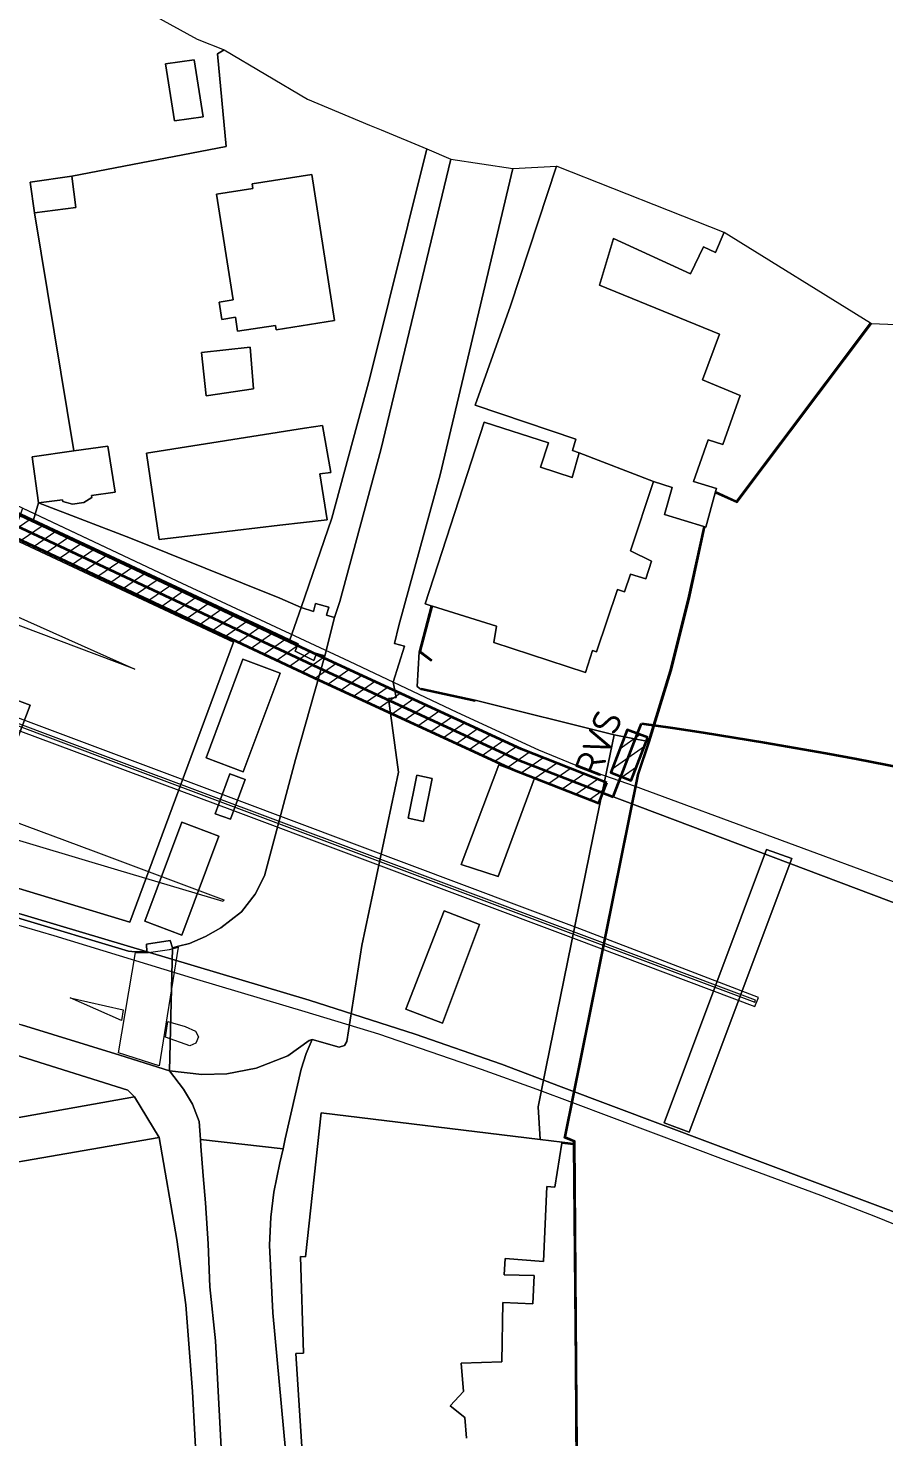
# Model space of a CAD drawing. Header units: metres. Extents: x 112942 to 118371, y 496117 to 499046.
# Drawn here: x 115813.6 to 115891.3, y 497383.7 to 497511.5 of the extents above; entities that cross this region are included whole.
import ezdxf
from ezdxf.enums import TextEntityAlignment as Align

# ---------------------------------------------------------------- set-up
doc = ezdxf.new("R2010")
doc.units = ezdxf.units.M
for name, color, linetype, lineweight in [('B-WE-OG-TOPOKAART-G', 253, 'Continuous', 18), ('N-WE-KL-DATA_GLASVEZEL-G', 90, 'KL-GLASVEZEL-N', 35), ('N-WE-KL-DATA_KABELGOOT-A', 92, 'Continuous', 18), ('N-WE-KL-DATA_KABELGOOT-G', 90, 'Continuous', 35), ('N-WE-KL-DATA_KABELGOOT-T25', 7, 'Continuous', 25)]:
    doc.layers.add(name, color=color, linetype=linetype, lineweight=lineweight)
doc.styles.add('NLCS-ISO-T25', font='NLCS-ISO.ttf', dxfattribs={"height": 2.5})
doc.linetypes.add('KL-GLASVEZEL-N', pattern='A,4,-1,[101,NLCS.SHX,S=0.5,R=0,X=0,Y=0],-1,4,-1,["G",Standard,S=1,R=0,X=-0.25,Y=-0.5],-1.5', length=12.5)
pattern_1 = [(35, (115239.072, 497068.6275), (-0.6373868, 0.9102827), [])]

msp = doc.modelspace()

# ---------------------------------------------------------------- hatches: boundary and pattern name
at = {"layer": 'N-WE-KL-DATA_KABELGOOT-A'}
h = msp.add_hatch(dxfattribs=at)
h.set_pattern_fill('ANSI31', color=256, scale=0.35, style=0)
h.set_pattern_definition(pattern_1)
h.paths.add_polyline_path([(115866.167, 497443.04), (115858.41, 497446.077), (115840.874, 497454.173), (115812.922, 497467.293), (115784.142, 497480.806), (115766.854, 497488.838), (115760.714, 497491.373), (115749.683, 497495.555), (115735.685, 497500.78), (115685.294, 497519.623), (115680.712, 497521.341), (115680.01, 497519.468), (115684.594, 497517.749), (115734.985, 497498.906), (115748.979, 497493.683), (115759.978, 497489.513), (115766.05, 497487.006), (115783.296, 497478.994), (115812.072, 497465.483), (115840.03, 497452.359), (115857.626, 497444.237), (115865.438, 497441.178)])
h = msp.add_hatch(dxfattribs=at)
h.set_pattern_fill('ANSI31', color=256, scale=0.35, style=0)
h.set_pattern_definition(pattern_1)
h.paths.add_polyline_path([(115869.883, 497447.143), (115868.017, 497447.861), (115866.527, 497443.973), (115868.388, 497443.257)])

# ---------------------------------------------------------------- linework, layer by layer
at = {"layer": 'B-WE-OG-TOPOKAART-G'}
for points, elevation in [([(115826.081, 497508.299), (115828.67, 497508.668), (115829.508, 497503.502), (115826.885, 497503.149), (115826.081, 497508.299)], -0.285), ([(115826.081, 497508.299), (115826.885, 497503.149), (115829.508, 497503.502), (115828.67, 497508.668), (115826.081, 497508.299)], -0.285), ([(115817.569, 497498.119), (115817.933, 497495.26), (115814.188, 497494.775), (115813.789, 497497.573), (115817.569, 497498.119)], -0.541), ([(115833.939, 497497.409), (115839.371, 497498.256), (115841.441, 497484.995), (115836.125, 497484.166), (115836.062, 497484.569), (115832.627, 497484.033), (115832.429, 497485.301), (115831.185, 497485.107), (115830.94, 497486.681), (115832.211, 497486.879), (115830.711, 497496.492), (115834.002, 497497.006), (115833.939, 497497.409)], -0.573), ([(115830.94, 497486.681), (115831.185, 497485.107), (115832.429, 497485.301), (115832.627, 497484.033), (115836.062, 497484.569), (115836.125, 497484.166), (115841.441, 497484.995), (115839.371, 497498.256), (115833.939, 497497.409), (115834.002, 497497.006), (115830.711, 497496.492), (115832.211, 497486.879), (115830.94, 497486.681)], -0.573), ([(115829.343, 497482.093), (115833.774, 497482.599), (115834.06, 497478.807), (115829.777, 497478.18), (115829.343, 497482.093)], -0.507), ([(115829.343, 497482.093), (115829.777, 497478.18), (115834.06, 497478.807), (115833.774, 497482.599), (115829.343, 497482.093)], -0.507), ([(115850.32, 497459.081), (115850.217, 497459.113), (115849.663, 497459.286), (115855.025, 497475.778), (115860.865, 497473.89), (115860.142, 497471.681), (115863.019, 497470.75), (115863.663, 497473.001), (115870.409, 497470.387), (115868.303, 497464.088), (115870.231, 497463.174), (115869.717, 497461.545), (115868.319, 497461.973), (115867.761, 497460.382), (115867.12, 497460.602), (115865.219, 497454.939), (115864.865, 497455.035), (115864.226, 497453.047), (115855.896, 497455.765), (115856.133, 497457.268), (115850.32, 497459.081)], 0.126), ([(115817.756, 497473.178), (115820.827, 497473.609), (115821.498, 497469.416), (115819.368, 497469.133), (115819.389, 497468.941), (115818.66, 497468.487), (115817.625, 497468.339), (115816.763, 497468.586), (115816.724, 497468.741), (115814.535, 497468.469), (115813.953, 497472.645), (115817.756, 497473.178)], -0.463), ([(115880.661, 497436.992), (115882.963, 497436.16), (115873.648, 497411.318), (115871.372, 497412.162), (115880.661, 497436.992)], -0.612), ([(115871.372, 497412.162), (115873.648, 497411.318), (115882.963, 497436.16), (115880.661, 497436.992), (115871.372, 497412.162)], -0.612)]:
    msp.add_lwpolyline(points, close=True, dxfattribs=dict(at, elevation=elevation))
for points in [[(115789.999, 497531.934, -0.353), (115828.944, 497510.552, -0.288), (115831.406, 497509.584, -0.301), (115830.787, 497509.227, -0.206), (115831.601, 497500.819, -0.371), (115817.569, 497498.119, -0.541), (115813.789, 497497.573, -0.541), (115814.188, 497494.775, -0.541), (115817.756, 497473.178, -0.463), (115813.953, 497472.645, -0.463), (115814.535, 497468.469, -0.463), (115814.079, 497466.927, -0.199), (115808.883, 497469.36, -0.203), (115802.718, 497472.297, -0.3), (115798.971, 497474.062, -0.3), (115762.861, 497491.082, -0.338), (115755.282, 497493.906, -0.402), (115716.042, 497508.593, -0.322), (115715.823, 497509.963, -0.27), (115715.769, 497513.904, -0.297)], [(115849.808, 497500.581, -0.11), (115844.629, 497479.818, 0.013), (115841.189, 497467.06, 0.176), (115838.399, 497458.964, -0.005), (115836.475, 497459.799, -0.187), (115822.894, 497465.251, -0.207), (115814.535, 497468.469, -0.463), (115816.724, 497468.741, -0.463), (115816.763, 497468.586, -0.463), (115817.625, 497468.339, -0.463), (115818.66, 497468.487, -0.463), (115819.389, 497468.941, -0.463), (115819.368, 497469.133, -0.463), (115821.498, 497469.416, -0.463), (115820.827, 497473.609, -0.463), (115817.756, 497473.178, -0.463), (115814.188, 497494.775, -0.541), (115817.933, 497495.26, -0.541), (115817.569, 497498.119, -0.541), (115831.601, 497500.819, -0.371), (115830.787, 497509.227, -0.206), (115831.406, 497509.584, -0.301), (115838.98, 497505.108, -0.33), (115844.619, 497502.751, 1.085), (115845.679, 497502.308, -0.473), (115849.808, 497500.581, -0.11)], [(115749.331, 497494.619, 6.56), (115735.335, 497499.843, 6.179), (115735.809, 497501.464, 6.394), (115743.976, 497498.482, 6.623), (115757.042, 497493.639, 6.791), (115764.639, 497490.623, 6.812), (115774.992, 497485.926, 6.821), (115789.568, 497479.13, 6.866), (115813.074, 497467.996, 7.046), (115827.107, 497461.36, 7.049), (115842.766, 497454.08, 7.121), (115852.547, 497449.439, 7.142), (115859.95, 497446.044, 7.151), (115863.875, 497444.432, 6.95), (115868.656, 497442.774, 6.95), (115893.885, 497433.431, 6.986)], [(115849.808, 497500.581, -0.11), (115851.992, 497499.668, -0.05), (115845.633, 497473.272, 0.047), (115841.923, 497459.506, -0.057), (115841.439, 497458.058, 0.054), (115840.716, 497458.257, 0.05), (115840.899, 497458.985, 0.078), (115839.704, 497459.306, 0.065), (115839.511, 497458.588, 0.016), (115838.399, 497458.964, -0.005), (115841.189, 497467.06, 0.176), (115844.629, 497479.818, 0.013), (115849.808, 497500.581, -0.11)], [(115851.992, 497499.668, -0.05), (115857.629, 497498.803, 0.127), (115851.035, 497470.985, -0.003), (115847.258, 497457.327, -0.097), (115846.875, 497455.683, 0.022), (115847.784, 497455.442, 0.098), (115846.767, 497452.165, 0.007), (115847.016, 497450.768, 0.057), (115846.327, 497450.699, 0.033), (115847.241, 497444.014, 0.073), (115843.917, 497428.254, 0.076), (115842.544, 497419.551, 0.069), (115842.348, 497419.173, 0.069), (115841.846, 497419.045, 0.069), (115839.396, 497419.738, 0.066), (115839.13, 497419.63, 0.02), (115837.193, 497418.249, 0.066), (115834.302, 497417.143, 0.101), (115831.647, 497416.614, 0.084), (115829.387, 497416.55, 0.063), (115826.427, 497416.879, 0.11), (115826.714, 497428.065, -0.053), (115827.264, 497428.206, -0.05), (115828.262, 497428.462, -0.033), (115829.715, 497429.072, -0.013), (115831.09, 497429.873, 0.011), (115832.975, 497431.312, 0.037), (115834.234, 497432.917, 0.062), (115835.07, 497434.578, 0.072), (115837.887, 497445.166, 0.068), (115840.546, 497454.576, -0.048), (115841.439, 497458.058, 0.054), (115841.923, 497459.506, -0.057), (115845.633, 497473.272, 0.047), (115851.992, 497499.668, -0.05)], [(115837.753, 497373.923, 0.053), (115835.833, 497394.921, 0.197), (115835.536, 497401.051, 0.146), (115835.631, 497403.604, 0.146), (115835.924, 497405.863, 0.146), (115836.459, 497408.522, 0.158), (115836.754, 497409.81, 0.072), (115836.937, 497410.704, 0.153), (115838.401, 497417.025, 0.147), (115838.862, 497418.447, 0.124), (115839.396, 497419.738, 0.066), (115841.846, 497419.045, 0.069), (115842.348, 497419.173, 0.069), (115842.544, 497419.551, 0.069), (115843.917, 497428.254, 0.076), (115847.241, 497444.014, 0.073), (115846.327, 497450.699, 0.033), (115847.016, 497450.768, 0.057), (115846.767, 497452.165, 0.007), (115847.784, 497455.442, 0.098), (115846.875, 497455.683, 0.022), (115847.258, 497457.327, -0.097), (115851.035, 497470.985, -0.003), (115857.629, 497498.803, 0.127), (115861.58, 497499.036, 0.126), (115857.399, 497486.33, 0.126), (115854.211, 497477.327, 0.126)], [(115861.58, 497499.036, 0.126), (115861.628, 497499.02, 3.653), (115876.789, 497493.034, 4.402), (115876.835, 497493.014, 0.126), (115876.035, 497491.196, 0.126), (115874.951, 497491.706, 0.126), (115873.76, 497489.232, 0.126), (115866.772, 497492.443, 0.126), (115865.489, 497488.214, 0.126), (115876.399, 497483.77, 0.126), (115874.85, 497479.61, 0.126), (115878.268, 497478.199, 0.126), (115876.702, 497473.744, 0.126), (115875.364, 497474.171, 0.126), (115874.021, 497470.386, 0.126), (115876.115, 497469.764, 0.126), (115876.039, 497469.482, 0.126), (115876.009, 497469.373, -0.612), (115875.163, 497466.257, -0.612), (115875.058, 497466.289, -0.612), (115874.967, 497466.317, -0.035), (115871.387, 497467.408, 0.126), (115872.108, 497469.844, 0.126), (115870.409, 497470.387, 0.126), (115863.663, 497473.001, 0.126), (115863.044, 497473.205, 0.126), (115863.346, 497474.229, 0.126), (115854.211, 497477.327, 0.126), (115857.399, 497486.33, 0.126), (115861.58, 497499.036, 0.126)], [(115917.35, 497422.679, 6.83), (115866.181, 497441.961, 6.867), (115858.018, 497445.157, 6.887), (115840.452, 497453.266, 6.883), (115812.497, 497466.388, 6.85), (115783.719, 497479.9, 6.843), (115766.452, 497487.922, 6.637), (115760.346, 497490.443, 6.627), (115749.331, 497494.619, 6.56)], [(115876.835, 497493.014, 0.126), (115890.115, 497484.784, 0.007), (115877.95, 497468.616, 0.068), (115876.039, 497469.482, 0.126), (115876.115, 497469.764, 0.126), (115874.021, 497470.386, 0.126), (115875.364, 497474.171, 0.126), (115876.702, 497473.744, 0.126), (115878.268, 497478.199, 0.126), (115874.85, 497479.61, 0.126), (115876.399, 497483.77, 0.126), (115865.489, 497488.214, 0.126), (115866.772, 497492.443, 0.126), (115873.76, 497489.232, 0.126), (115874.951, 497491.706, 0.126), (115876.035, 497491.196, 0.126), (115876.835, 497493.014, 0.126)], [(115932.824, 497482.97, -0.114), (115890.019, 497357.881, -0.257), (115858.179, 497369.615, -0.612), (115858.179, 497370.916, -0.612), (115863.555, 497371.275, -0.612), (115863.42, 497390.284, -0.612), (115863.247, 497410.545, -0.612), (115862.414, 497410.88, -0.612), (115869.054, 497443.778, -0.612), (115870.026, 497446.745, -0.612), (115871.993, 497453.168, -0.612), (115873.631, 497459.684, -0.612), (115875.058, 497466.289, -0.612), (115875.163, 497466.257, -0.612), (115876.009, 497469.373, -0.612), (115877.982, 497468.492, -0.612), (115890.195, 497484.724, -0.612), (115932.824, 497482.97, -0.114)], [(115876.009, 497469.373, -0.612), (115876.039, 497469.482, 0.126), (115877.95, 497468.616, 0.068), (115890.115, 497484.784, 0.007), (115890.195, 497484.724, -0.612), (115877.982, 497468.492, -0.612), (115876.009, 497469.373, -0.612)], [(115672.314, 497480.838, 4.5), (115703.53, 497469.214, 5.377), (115735.59, 497457.205, 6.387), (115764.512, 497446.309, 6.973), (115771.962, 497443.635, 7.043), (115780.679, 497440.851, 7.123), (115800.442, 497434.851, 7.208), (115805.736, 497433.249, 7.183), (115839.112, 497423.297, 7.23), (115848.764, 497420.231, 7.093), (115856.606, 497417.507, 7.14), (115862.015, 497415.433, 7.143), (115903.345, 497399.914, 7)], [(115892.244, 497402.968, 7.364), (115890.593, 497403.618, 7.364), (115885.616, 497405.582, 7.217), (115877.258, 497408.656, 7.217), (115863.078, 497413.98, 7.217), (115859.846, 497415.196, 7.217), (115854.787, 497417.018, 7.217), (115845.463, 497420.222, 7.217), (115838.762, 497422.248, 7.217), (115828.909, 497425.19, 7.208), (115815.963, 497429.148, 7.208), (115807.238, 497431.675, 7.19), (115800.077, 497433.89, 7.208), (115790.077, 497436.878, 7.172), (115777.749, 497440.61, 7.031), (115767.317, 497444.112, 7.031), (115755.118, 497448.729, 6.734), (115739.3, 497454.727, 6.497), (115699.224, 497469.495, 5.356), (115676.966, 497477.828, 4.758)], [(115854.211, 497477.327, 0.126), (115863.346, 497474.229, 0.126), (115863.044, 497473.205, 0.126), (115863.663, 497473.001, 0.126), (115863.019, 497470.75, 0.126), (115860.142, 497471.681, 0.126), (115860.865, 497473.89, 0.126), (115855.025, 497475.778, 0.126), (115849.663, 497459.286, 0.126), (115850.217, 497459.113, 0.126), (115849.112, 497454.915, 0.037), (115848.93, 497451.768, 0.071), (115849.298, 497451.493, 0.129), (115854.185, 497450.454, 0.15), (115854.206, 497450.552, 0.15), (115866.835, 497447.396, -0.136), (115864.903, 497438.043, -0.058), (115860.642, 497417.262, -0.063), (115859.93, 497413.626, -0.064), (115860.104, 497410.661, 0.123), (115840.23, 497413.064, 0.123), (115838.791, 497400.004, 0.123), (115838.339, 497400.039, 0.123), (115838.599, 497391.248, 0.123), (115837.909, 497391.223, 0.123), (115838.83, 497377.117, 0.123)], [(115823.284, 497453.347, 7.052), (115809.458, 497458.552, 7.026), (115789.373, 497466.098, 7.04), (115769.494, 497473.585, 7.049), (115770.764, 497476.727, 7.049), (115789.047, 497468.606, 7.011), (115809.789, 497459.386, 7.008), (115823.284, 497453.347, 7.052)], [(115840.346, 497475.485, 0.248), (115841.11, 497471.219, 0.211), (115840.101, 497471.086, 0.211), (115840.777, 497466.923, 0.185), (115836.456, 497466.414, 0.17), (115830.377, 497465.699, -0.559), (115825.488, 497465.123, -0.559), (115824.359, 497472.978, -0.559), (115838.712, 497475.229, -0.162), (115840.346, 497475.485, 0.248)], [(115838.712, 497475.229, -0.162), (115824.359, 497472.978, -0.559), (115825.488, 497465.123, -0.559), (115830.377, 497465.699, -0.559), (115836.456, 497466.414, 0.17), (115840.777, 497466.923, 0.185), (115840.101, 497471.086, 0.211), (115841.11, 497471.219, 0.211), (115840.346, 497475.485, 0.248), (115838.712, 497475.229, -0.162)], [(115808.883, 497469.36, -0.203), (115814.079, 497466.927, -0.199), (115834.562, 497457.337, -0.014), (115837.36, 497456.027, 0.018), (115838.119, 497455.651, 0.064), (115837.846, 497454.98, 0.064), (115839.541, 497454.15, 0.083), (115839.806, 497454.787, 0.078), (115840.546, 497454.576, -0.048), (115837.887, 497445.166, 0.068), (115835.07, 497434.578, 0.072), (115834.234, 497432.917, 0.062), (115832.975, 497431.312, 0.037), (115831.09, 497429.873, 0.011), (115829.715, 497429.072, -0.013), (115828.262, 497428.462, -0.033), (115827.264, 497428.206, -0.05), (115826.714, 497428.065, -0.053), (115826.492, 497428.715, -0.038), (115824.341, 497428.392, -0.049), (115824.37, 497427.705, -0.078), (115823.334, 497427.677, -0.007), (115822.719, 497427.753, -0.088), (115802.512, 497433.818, -0.13)], [(115849.112, 497454.915, 0.037), (115850.207, 497454.099, 0.1), (115850.267, 497454.179, 0.1), (115849.226, 497454.955, 0.037), (115850.32, 497459.081, 0.126), (115856.133, 497457.268, 0.126), (115855.896, 497455.765, 0.126), (115864.226, 497453.047, 0.126), (115864.865, 497455.035, 0.126), (115865.219, 497454.939, 0.126), (115867.12, 497460.602, 0.126), (115867.761, 497460.382, 0.126), (115868.319, 497461.973, 0.126), (115869.717, 497461.545, 0.126), (115870.231, 497463.174, 0.126), (115868.303, 497464.088, 0.126), (115870.409, 497470.387, 0.126), (115872.108, 497469.844, 0.126), (115871.387, 497467.408, 0.126), (115874.967, 497466.317, -0.035), (115873.533, 497459.707, -0.052), (115871.897, 497453.194, -0.029), (115869.93, 497446.773, -0.059), (115866.835, 497447.396, -0.136), (115854.206, 497450.552, 0.15), (115849.319, 497451.591, 0.129), (115849.298, 497451.493, 0.129), (115848.93, 497451.768, 0.071), (115849.112, 497454.915, 0.037)], [(115810.047, 497459.77, 6.959), (115810.983, 497462.244, 6.943), (115811.38, 497463.293, 6.884), (115812.544, 497466.371, 6.85), (115813.063, 497467.818, 8.912), (115813.121, 497467.979, 7.046), (115827.107, 497461.36, 7.049), (115842.766, 497454.08, 7.121), (115852.547, 497449.439, 7.142), (115859.95, 497446.044, 7.151), (115863.875, 497444.432, 6.95), (115868.656, 497442.774, 6.95), (115893.885, 497433.431, 6.986)], [(115814.079, 497466.927, -0.199), (115814.535, 497468.469, -0.463), (115822.894, 497465.251, -0.207), (115836.475, 497459.799, -0.187), (115838.399, 497458.964, -0.005), (115837.36, 497456.027, 0.018), (115834.562, 497457.337, -0.014), (115814.079, 497466.927, -0.199)], [(115803.633, 497436.193, -0.111), (115822.839, 497430.37, -0.03), (115832.246, 497455.815, -0.203), (115807.883, 497467.222, -0.203)], [(115807.883, 497467.222, -0.203), (115832.246, 497455.815, -0.203), (115822.839, 497430.37, -0.03), (115803.633, 497436.193, -0.111)], [(115812.59, 497466.352, 6.85), (115840.452, 497453.266, 6.883), (115858.018, 497445.157, 6.887), (115866.181, 497441.961, 6.867), (115917.35, 497422.679, 6.83)], [(115869.93, 497446.773, -0.059), (115871.897, 497453.194, -0.029), (115873.533, 497459.707, -0.052), (115874.967, 497466.317, -0.035), (115875.058, 497466.289, -0.612), (115873.631, 497459.684, -0.612), (115871.993, 497453.168, -0.612), (115870.026, 497446.745, -0.612), (115869.93, 497446.773, -0.059)], [(115775.764, 497464.368, -0.32), (115813.797, 497450.082, -0.126), (115812.369, 497446.321, -0.146)], [(115812.369, 497446.321, -0.146), (115813.797, 497450.082, -0.126), (115775.764, 497464.368, -0.32)], [(115838.399, 497458.964, -0.005), (115839.511, 497458.588, 0.016), (115839.704, 497459.306, 0.065), (115840.899, 497458.985, 0.078), (115840.716, 497458.257, 0.05), (115841.439, 497458.058, 0.054), (115840.546, 497454.576, -0.048), (115839.806, 497454.787, 0.078), (115839.541, 497454.15, 0.083), (115837.846, 497454.98, 0.064), (115838.119, 497455.651, 0.064), (115837.36, 497456.027, 0.018), (115838.399, 497458.964, -0.005)], [(115849.112, 497454.915, 0.037), (115850.217, 497459.113, 0.126), (115850.32, 497459.081, 0.126), (115849.226, 497454.955, 0.037), (115850.267, 497454.179, 0.1), (115850.207, 497454.099, 0.1), (115849.112, 497454.915, 0.037)], [(115833.117, 497454.248, 0.026), (115836.484, 497452.984, 0.056), (115833.135, 497444.042, 0.056), (115829.758, 497445.307, 0.027), (115833.117, 497454.248, 0.026)], [(115829.758, 497445.307, 0.027), (115833.135, 497444.042, 0.056), (115836.484, 497452.984, 0.056), (115833.117, 497454.248, 0.026), (115829.758, 497445.307, 0.027)], [(115849.298, 497451.493, 0.129), (115849.319, 497451.591, 0.129), (115854.206, 497450.552, 0.15), (115854.185, 497450.454, 0.15), (115849.298, 497451.493, 0.129)], [(115806.45, 497450.117, 7.013), (115832.174, 497440.566, 7), (115863.366, 497428.834, 6.99), (115879.615, 497422.736, 7.007), (115879.948, 497423.533, 7.02), (115863.718, 497429.769, 6.99), (115832.525, 497441.501, 7), (115806.825, 497451.113, 7.027)], [(115806.562, 497450.509, 7.078), (115821.804, 497444.785, 7.08), (115843.861, 497436.531, 7.073), (115879.605, 497423.111, 7.027), (115879.675, 497423.298, 7.027), (115843.931, 497436.718, 7.073), (115821.874, 497444.972, 7.08), (115806.617, 497450.704, 7.078)], [(115869.93, 497446.773, -0.059), (115869.905, 497446.697, -0.351), (115868.957, 497443.804, -0.348), (115862.319, 497410.913, -0.348), (115862.3, 497410.818, 0.201), (115863.148, 497410.477, 0.201), (115863.149, 497410.293, 0.2), (115862.103, 497410.419, 0.123), (115860.104, 497410.661, 0.123), (115859.93, 497413.626, -0.064), (115860.642, 497417.262, -0.063), (115864.903, 497438.043, -0.058), (115866.835, 497447.396, -0.136), (115869.93, 497446.773, -0.059)], [(115869.93, 497446.773, -0.059), (115870.026, 497446.745, -0.612), (115869.054, 497443.778, -0.612), (115862.414, 497410.88, -0.612), (115862.319, 497410.913, -0.348), (115868.957, 497443.804, -0.348), (115869.905, 497446.697, -0.351), (115869.93, 497446.773, -0.059)], [(115796.101, 497442.8, 7.193), (115796.984, 497445.258, 7.176), (115803.512, 497442.805, 7.136), (115819.496, 497436.858, 7.15), (115831.376, 497432.403, 7.214), (115831.329, 497432.26, 7.214), (115821.737, 497435.111, 7.193), (115802.781, 497440.764, 7.179), (115796.101, 497442.8, 7.193)], [(115831.907, 497443.847, 0.01), (115833.303, 497443.34, 0.11), (115831.977, 497439.737, 0.103), (115830.599, 497440.233, 0.057), (115831.907, 497443.847, 0.01)], [(115830.599, 497440.233, 0.057), (115831.977, 497439.737, 0.103), (115833.303, 497443.34, 0.11), (115831.907, 497443.847, 0.01), (115830.599, 497440.233, 0.057)], [(115848.906, 497443.732, 0.227), (115850.306, 497443.428, 0.21), (115849.498, 497439.51, 0.215), (115848.106, 497439.815, 0.217), (115848.906, 497443.732, 0.227)], [(115850.306, 497443.428, 0.21), (115848.906, 497443.732, 0.227), (115848.106, 497439.815, 0.217), (115849.498, 497439.51, 0.215), (115850.306, 497443.428, 0.21)], [(115856.352, 497444.671, 0.045), (115859.581, 497443.448, 0.064), (115856.281, 497434.535, 0.073), (115852.925, 497435.622, 0.093), (115856.352, 497444.671, 0.045)], [(115856.352, 497444.671, 0.045), (115852.925, 497435.622, 0.093), (115856.281, 497434.535, 0.073), (115859.581, 497443.448, 0.064), (115856.352, 497444.671, 0.045)], [(115827.568, 497439.454, 0.031), (115830.928, 497438.193, 0.057), (115827.571, 497429.199, 0.056), (115824.199, 497430.465, 0.032), (115827.568, 497439.454, 0.031)], [(115824.199, 497430.465, 0.032), (115827.571, 497429.199, 0.056), (115830.928, 497438.193, 0.057), (115827.568, 497439.454, 0.031), (115824.199, 497430.465, 0.032)], [(115759.105, 497438.139, -0.137), (115771.935, 497434.088, -0.14), (115781.482, 497430.951, -0.162), (115796.803, 497426.09, -0.144), (115812.998, 497421.054, 0.005), (115821.923, 497418.309, 0.11), (115826.427, 497416.879, 0.11), (115827.706, 497415.231, 0.185), (115828.535, 497413.847, 0.185), (115829.125, 497412.299, 0.185), (115829.246, 497410.648, 0.148), (115829.29, 497410.041, 0.134), (115829.489, 497407.357, 0.134), (115829.705, 497404.895, 0.134), (115829.945, 497401.169, 0.113), (115830.095, 497397.28, -0.05), (115830.613, 497392.389, -0.033), (115831.529, 497375.237, -0.07)], [(115802.512, 497433.818, -0.13), (115822.719, 497427.753, -0.088), (115823.334, 497427.677, -0.007), (115824.37, 497427.705, -0.078), (115824.341, 497428.392, -0.049), (115826.492, 497428.715, -0.038), (115826.714, 497428.065, -0.053), (115826.427, 497416.879, 0.11), (115821.923, 497418.309, 0.11), (115812.998, 497421.054, 0.005)], [(115903.345, 497399.914, 7), (115862.015, 497415.433, 7.143), (115856.606, 497417.507, 7.14), (115848.764, 497420.231, 7.093), (115839.112, 497423.297, 7.23), (115805.736, 497433.249, 7.183)], [(115892.244, 497402.968, 7.364), (115890.593, 497403.618, 7.364), (115885.616, 497405.582, 7.217), (115877.258, 497408.656, 7.217), (115863.078, 497413.98, 7.217), (115859.846, 497415.196, 7.217), (115854.787, 497417.018, 7.217), (115845.463, 497420.222, 7.217), (115838.762, 497422.248, 7.217), (115828.909, 497425.19, 7.208), (115815.963, 497429.148, 7.208), (115807.238, 497431.675, 7.19)], [(115851.386, 497431.426, 0.064), (115854.593, 497430.158, 0.065), (115851.241, 497421.225, 0.08), (115847.919, 497422.497, 0.092), (115851.386, 497431.426, 0.064)], [(115847.919, 497422.497, 0.092), (115851.241, 497421.225, 0.08), (115854.593, 497430.158, 0.065), (115851.386, 497431.426, 0.064), (115847.919, 497422.497, 0.092)], [(115825.504, 497417.331, 0.041), (115821.808, 497418.514, -0.048), (115823.342, 497427.617, -0.09), (115824.534, 497427.635, -0.09), (115826.428, 497427.917, -0.09), (115827.231, 497428.116, -0.09), (115825.504, 497417.331, 0.041)], [(115795.301, 497423.694, 0.049), (115812.442, 497418.333, 0.072), (115822.668, 497415.133, 0.167), (115823.273, 497414.525, 0.182), (115804.085, 497411.105, 0.098), (115798.261, 497410.079, 0.049), (115797.248, 497414.762, 0.049), (115799.64, 497415.279, 0.049), (115799.095, 497417.804, 0.049), (115796.687, 497417.283, 0.049), (115795.301, 497423.694, 0.049)], [(115817.421, 497423.512, 0.01), (115822.237, 497422.415, 0.007), (115822.094, 497421.442, 0.007), (115817.421, 497423.512, 0.01)], [(115826.29, 497421.356, 0.003), (115827.873, 497420.927, 0.003), (115828.801, 497420.479, 0.003), (115829.081, 497419.989, 0.01), (115828.843, 497419.397, 0.01), (115828.278, 497419.16, 0.01), (115826.082, 497419.939, -0.003), (115826.29, 497421.356, 0.003)], [(115826.427, 497416.879, 0.11), (115829.387, 497416.55, 0.063), (115831.647, 497416.614, 0.084), (115834.302, 497417.143, 0.101), (115837.193, 497418.249, 0.066), (115839.13, 497419.63, 0.02), (115839.396, 497419.738, 0.066), (115838.862, 497418.447, 0.124), (115838.401, 497417.025, 0.147), (115836.937, 497410.704, 0.153), (115836.754, 497409.81, 0.072), (115829.246, 497410.648, 0.148), (115829.125, 497412.299, 0.185), (115828.535, 497413.847, 0.185), (115827.706, 497415.231, 0.185), (115826.427, 497416.879, 0.11)], [(115829.161, 497375.974, -0.147), (115828.529, 497387.781, -0.053), (115827.938, 497395.631, -0.067), (115827.102, 497401.57, -0.007), (115825.499, 497410.833, 0.176), (115823.273, 497414.525, 0.182), (115822.668, 497415.133, 0.167), (115812.442, 497418.333, 0.072)], [(115804.085, 497411.105, 0.098), (115823.273, 497414.525, 0.182), (115825.499, 497410.833, 0.176), (115808.691, 497407.943, 0.009)], [(115838.83, 497377.117, 0.123), (115837.909, 497391.223, 0.123), (115838.599, 497391.248, 0.123), (115838.339, 497400.039, 0.123), (115838.791, 497400.004, 0.123), (115840.23, 497413.064, 0.123), (115860.104, 497410.661, 0.123), (115862.103, 497410.419, 0.123), (115862.088, 497410.321, 0.123), (115861.445, 497406.315, 0.123), (115860.719, 497406.392, 0.123), (115860.398, 497399.578, 0.123), (115856.935, 497399.844, 0.123), (115856.851, 497398.362, 0.123), (115859.569, 497398.304, 0.123), (115859.443, 497395.742, 0.123), (115856.713, 497395.857, 0.123), (115856.636, 497390.47, 0.123), (115852.943, 497390.339, 0.123), (115853.14, 497387.774, 0.123), (115851.94, 497386.469, 0.123), (115853.28, 497385.409, 0.123), (115853.421, 497383.533, 0.123)], [(115793.711, 497388.068, -0.183), (115795.489, 497391.162, -0.104), (115793.725, 497405.176, 0.22), (115808.691, 497407.943, 0.009), (115825.499, 497410.833, 0.176), (115827.102, 497401.57, -0.007), (115827.938, 497395.631, -0.067), (115828.529, 497387.781, -0.053), (115829.161, 497375.974, -0.147), (115793.711, 497388.068, -0.183)], [(115831.529, 497375.237, -0.07), (115830.613, 497392.389, -0.033), (115830.095, 497397.28, -0.05), (115829.945, 497401.169, 0.113), (115829.705, 497404.895, 0.134), (115829.489, 497407.357, 0.134), (115829.29, 497410.041, 0.134), (115829.246, 497410.648, 0.148), (115836.754, 497409.81, 0.072), (115836.459, 497408.522, 0.158), (115835.924, 497405.863, 0.146), (115835.631, 497403.604, 0.146), (115835.536, 497401.051, 0.146), (115835.833, 497394.921, 0.197), (115837.753, 497373.923, 0.053), (115831.529, 497375.237, -0.07)], [(115858.079, 497369.615, 0.025), (115858.079, 497371.01, 0.025), (115863.454, 497371.369, 0.132), (115863.32, 497390.283, 0.12), (115863.15, 497410.192, 0.195), (115863.149, 497410.293, 0.2), (115863.148, 497410.477, 0.201), (115862.3, 497410.818, 0.201), (115862.319, 497410.913, -0.348), (115862.414, 497410.88, -0.612), (115863.247, 497410.545, -0.612), (115863.42, 497390.284, -0.612), (115863.555, 497371.275, -0.612), (115858.179, 497370.916, -0.612), (115858.179, 497369.615, -0.612), (115858.079, 497369.615, 0.025)], [(115863.15, 497410.192, 0.195), (115862.088, 497410.321, 0.123), (115862.103, 497410.419, 0.123), (115863.149, 497410.293, 0.2), (115863.15, 497410.192, 0.195)], [(115853.421, 497383.533, 0.123), (115853.28, 497385.409, 0.123), (115851.94, 497386.469, 0.123), (115853.14, 497387.774, 0.123), (115852.943, 497390.339, 0.123), (115856.636, 497390.47, 0.123), (115856.713, 497395.857, 0.123), (115859.443, 497395.742, 0.123), (115859.569, 497398.304, 0.123), (115856.851, 497398.362, 0.123), (115856.935, 497399.844, 0.123), (115860.398, 497399.578, 0.123), (115860.719, 497406.392, 0.123), (115861.445, 497406.315, 0.123), (115862.088, 497410.321, 0.123), (115863.15, 497410.192, 0.195), (115863.32, 497390.283, 0.12), (115863.454, 497371.369, 0.132)]]:
    msp.add_polyline3d(points, dxfattribs=at)
at = {"layer": 'N-WE-KL-DATA_GLASVEZEL-G', "flags": 128}
msp.add_lwpolyline([(113099.712, 499014.37), (113099.44, 499003.59), (113099.499, 498999.792), (113099.804, 498996.137), (113099.53, 498968.354), (113099.566, 498951.056), (113099.476, 498942.658), (113099.726, 498939.408), (113100.155, 498937.952), (113101.157, 498935.413), (113102.32, 498932.796), (113103.399, 498931.465), (113105.433, 498929.886), (113106.674, 498929.14), (113108.587, 498928.742), (113115.604, 498928.288), (113129.599, 498927.262), (113152.277, 498925.63), (113152.278, 498925.63), (113175.725, 498923.657), (113198.974, 498921.279), (113220.698, 498917.529), (113241.314, 498911.718), (113259.89, 498904.498), (113281.526, 498893.155), (113301.308, 498879.664), (113319.784, 498863.537), (113333.555, 498848.523), (113341.231, 498838.155), (113343.813, 498834.565), (113349.506, 498825.765), (113354.73, 498816.673), (113359.468, 498807.319), (113363.708, 498797.729), (113367.618, 498787.457), (113368.69, 498784.539), (113369.84, 498781.239), (113370.932, 498777.919), (113371.966, 498774.58), (113372.942, 498771.223), (113373.858, 498767.849), (113374.715, 498764.461), (113375.512, 498761.057), (113376.249, 498757.641), (113376.904, 498754.201), (113377.495, 498750.762), (113378.051, 498747.312), (113378.547, 498743.858), (113378.751, 498742.291), (113379.096, 498739.399), (113379.409, 498736.448), (113379.688, 498733.512), (113379.978, 498730.104), (113380.237, 498726.718), (113380.477, 498723.355), (113380.731, 498719.632), (113381.013, 498716.6), (113381.313, 498713.488), (113381.645, 498710.241), (113382.004, 498707.026), (113382.398, 498703.847), (113382.864, 498700.521), (113383.288, 498697.357), (113383.734, 498694.396), (113384.26, 498691.285), (113384.844, 498688.186), (113385.484, 498685.098), (113386.182, 498682.023), (113386.937, 498678.961), (113387.748, 498675.913), (113388.615, 498672.881), (113389.539, 498669.866), (113390.518, 498666.868), (113391.552, 498663.889), (113392.642, 498660.93), (113393.786, 498657.991), (113394.984, 498655.073), (113396.236, 498652.179), (113397.542, 498649.308), (113398.9, 498646.462), (113400.311, 498643.642), (113401.774, 498640.848), (113403.288, 498638.082), (113404.854, 498635.344), (113406.469, 498632.635), (113408.135, 498629.958), (113409.85, 498627.311), (113411.614, 498624.697), (113413.425, 498622.115), (113415.285, 498619.568), (113417.191, 498617.056), (113419.143, 498614.579), (113421.141, 498612.139), (113423.183, 498609.736), (113425.27, 498607.372), (113427.401, 498605.046), (113429.574, 498602.761), (113431.788, 498600.516), (113434.044, 498598.312), (113436.344, 498596.148), (113437.799, 498594.819), (113441.055, 498591.955), (113443.465, 498589.927), (113445.915, 498587.941), (113448.402, 498586.001), (113450.924, 498584.108), (113453.48, 498582.262), (113456.07, 498580.463), (113458.734, 498578.718), (113461.177, 498577.178), (113463.659, 498575.644), (113466.184, 498574.143), (113469.543, 498572.148), (113472.314, 498570.568), (113475.129, 498569.013), (113477.98, 498567.48), (113480.865, 498565.962), (113483.778, 498564.454), (113489.504, 498561.531), (113492.64, 498560.008), (113501.635, 498555.639), (113510.63, 498551.27), (113519.626, 498546.901), (113528.621, 498542.532), (113537.616, 498538.163), (113546.611, 498533.794), (113555.593, 498529.431), (113560.418, 498527.154), (113579.63, 498518.055), (113601.833, 498507.934), (113627.27, 498496.378), (113627.896, 498496.699), (113651.209, 498486.151), (113674.376, 498475.686), (113700.62, 498463.505), (113723.402, 498452.851), (113747.607, 498441.92), (113826.936, 498407.232), (113831.96, 498404.555), (113856.291, 498390.206), (113876.281, 498378.09), (113881.116, 498375.349), (113901.444, 498365.312), (113923.487, 498354.345), (113947.094, 498342.456), (113969.922, 498330.857), (113998.595, 498316.097), (114017.505, 498306.229), (114042.278, 498293.06), (114066.728, 498280.02), (114090.418, 498267.163), (114113.179, 498254.611), (114113.179, 498254.611), (114136.142, 498241.86), (114161.935, 498227.268), (114186.026, 498213.509), (114206.354, 498201.808), (114231.746, 498186.946), (114255.923, 498172.65), (114282.573, 498156.533), (114306.156, 498142.09), (114330.404, 498127.051), (114353.649, 498112.661), (114377.173, 498098.282), (114400.39, 498084.264), (114400.39, 498084.264), (114400.39, 498084.264), (114424.381, 498069.86), (114447.304, 498056.342), (114471.846, 498042.035), (114494.618, 498028.886), (114509.723, 498020.344), (114519.828, 498014.63), (114532.295, 498007.637), (114547.431, 497999.207), (114554.569, 497995.219), (114561.698, 497991.236), (114576.34, 497983.145), (114594.008, 497973.536), (114612.78, 497963.411), (114629.357, 497954.521), (114637.087, 497950.389), (114659.016, 497938.907), (114663.476, 497936.6), (114670.112, 497933.227), (114681.314, 497927.562), (114688.002, 497924.245), (114688.002, 497924.245), (114699.381, 497918.468), (114713.724, 497911.12), (114722.775, 497906.57), (114739.305, 497898.205), (114758.236, 497888.959), (114781.307, 497877.636), (114789.929, 497873.442), (114806.071, 497865.567), (114820.247, 497858.793), (114832.07, 497853.143), (114839.35, 497849.661), (114859.114, 497839.161), (114859.834, 497838.808), (114861.029, 497838.223), (114918.608, 497811.949), (114920.617, 497810.991), (114927.641, 497808.928), (114945.501, 497801.09), (114955.15, 497796.805), (114965.848, 497790.973), (114978.069, 497784.16), (114993.439, 497777.439), (115009.534, 497770.42), (115024.846, 497763.803), (115042.759, 497756.185), (115061.558, 497748.294), (115077.255, 497741.973), (115077.779, 497741.733), (115092.907, 497735.4), (115110.354, 497728.204), (115119.312, 497724.566), (115128.235, 497737.264), (115131.2, 497735.069), (115137.069, 497730.88), (115143.723, 497726.432), (115148.029, 497723.754), (115152.972, 497720.979), (115157.087, 497718.73), (115164.692, 497714.92), (115172.898, 497710.903), (115184.421, 497705.42), (115193.888, 497701.085), (115205.145, 497695.936), (115213.536, 497692.157), (115219.93, 497689.177), (115224.911, 497687.06), (115232.819, 497683.83), (115236.05, 497682.537), (115239.06, 497681.366), (115251.825, 497676.544), (115276.956, 497667.151), (115291.756, 497661.561), (115301.108, 497658.029), (115320.058, 497650.863), (115338.866, 497643.693), (115343.986, 497641.686), (115350.871, 497638.768), (115360.275, 497634.799), (115365.004, 497632.73), (115366.013, 497632.289), (115368.097, 497631.377), (115378.556, 497626.904), (115381.75, 497621.432), (115390.867, 497617.898), (115409.483, 497610.935), (115429.461, 497603.463), (115472.724, 497587.274), (115509.337, 497573.467), (115554.049, 497556.742), (115598.687, 497540.018), (115647.817, 497521.572), (115674.818, 497511.419), (115678.607, 497521.062), (115684.944, 497518.686), (115735.335, 497499.843), (115749.331, 497494.619), (115760.346, 497490.443), (115766.452, 497487.922), (115783.719, 497479.9), (115812.497, 497466.388), (115840.452, 497453.266), (115858.018, 497445.157), (115866.741, 497441.75), (115868.95, 497447.502), (115869.315, 497448.433, -0.1086482), (116037.119, 497385.881), (116033.732, 497377.249), (116036.858, 497376.155), (116055.709, 497369.801), (116070.22, 497365.032), (116083.866, 497360.782), (116098.486, 497356.612), (116108.822, 497353.737), (116119.993, 497350.693), (116139.214, 497345.83), (116156.574, 497341.763), (116175.357, 497337.731), (116192.155, 497334.492), (116209.518, 497331.394), (116229.215, 497328.132), (116252.122, 497324.636), (116273.129, 497321.579), (116294.892, 497318.468), (116318.004, 497315.13), (116350.283, 497310.51), (116375.702, 497308.929), (116382.507, 497308.552), (116391.295, 497307.551), (116394.42, 497307.113), (116414.484, 497304.356), (116428.189, 497302.486), (116446.786, 497300.064), (116447.908, 497300.203), (116465.238, 497297.672), (116484.7, 497295.014), (116499.765, 497292.854), (116518.539, 497290.195), (116530.143, 497288.552), (116530.143, 497288.552), (116543.156, 497286.449), (116557.771, 497284.095), (116583.542, 497280.464), (116599.888, 497278.119), (116603.095, 497277.66), (116619.573, 497275.303), (116621.152, 497275.082), (116633.544, 497273.341), (116633.545, 497273.341), (116653.547, 497270.317), (116671.848, 497267.597), (116690.341, 497264.969), (116706.459, 497262.623), (116729, 497259.366), (116746.183, 497256.921), (116746.184, 497256.921), (116763.721, 497254.622), (116779.247, 497252.629), (116791.531, 497250.928), (116804.353, 497248.974), (116819.991, 497246.579), (116821.942, 497246.281), (116839.124, 497243.442), (116854.06, 497240.888), (116866.134, 497238.738), (116881.205, 497235.958), (116895.36, 497233.221), (116911.178, 497229.829), (116922.465, 497227.404), (116928.773, 497226.001), (116935.648, 497224.384), (116950.836, 497220.819), (116958.714, 497218.906), (116965.477, 497217.317), (116970.562, 497216.021), (116987.366, 497211.877), (117002.705, 497207.462), (117002.705, 497207.462), (117026.556, 497200.667), (117041.28, 497196.413), (117055.76, 497192.029), (117063.582, 497189.546), (117071.053, 497187.195), (117080.69, 497184.04), (117093.272, 497179.894), (117102.488, 497176.852), (117114.903, 497172.605), (117124.555, 497169.23), (117134.115, 497165.827), (117143.269, 497162.513), (117150.342, 497159.896), (117159.785, 497156.382), (117168.774, 497152.871), (117182.119, 497147.629), (117192.881, 497143.365), (117204.198, 497138.799), (117217.184, 497133.348), (117226.157, 497129.506), (117239.846, 497123.574), (117253.21, 497117.561), (117269.955, 497109.886), (117278.809, 497105.935), (117302.805, 497094.576), (117323.216, 497084.391), (117346.155, 497072.511), (117363.367, 497063.365), (117378.148, 497055.442), (117384.742, 497052.043), (117399.04, 497044.254), (117409.51, 497038.487), (117420.5, 497032.438), (117432.495, 497025.833), (117444.112, 497019.348), (117453.997, 497013.779), (117460.381, 497010.106), (117462.6, 497008.829), (117467.424, 497005.984), (117473.009, 497002.315), (117482.442, 496995.949), (117488.683, 496991.858), (117493.711, 496988.515), (117505.616, 496980.429), (117514.441, 496974.41), (117525.05, 496967.096), (117535.796, 496959.485), (117547.23, 496951.267), (117557.585, 496943.711), (117574.725, 496930.877), (117584.774, 496923.248), (117592.054, 496917.522), (117597.844, 496912.957), (117613.512, 496900.322), (117621.06, 496894.333), (117626.229, 496889.908), (117630.809, 496885.962), (117636.101, 496880.593), (117685.655, 496838.529), (117692.098, 496833.912), (117696.353, 496830.657), (117701.07, 496827.085), (117706.802, 496822.941), (117710.585, 496820.306), (117715.134, 496817.45), (117719.576, 496814.837), (117722.919, 496812.983), (117718.587, 496804.541), (117720.016, 496802.775), (117728.12, 496798.196), (117740.789, 496785.864), (117748.266, 496778.386), (117756.127, 496770.477), (117770.21, 496756.008), (117775.046, 496747.786), (117803.816, 496716.504), (117807.167, 496716.328), (117813.787, 496708.903), (117815.669, 496706.776), (117792.341, 496684.844), (117796.417, 496680.267), (117805.765, 496669.56), (117810.369, 496664.123), (117816.572, 496656.462), (117820.684, 496651.328), (117828.744, 496641.238), (117838.669, 496628.681), (117849.95, 496614.025), (117862.38, 496598.118, -0.4142136), (117862.164, 496596.364), (117861.342, 496595.721, 0.4038997), (117861.1, 496594.002), (117896.691, 496544.976), (117898.377, 496542.654), (117901.058, 496544.599), (117910.823, 496530.799), (117912.397, 496528.613), (117919.735, 496517.522), (117924.034, 496510.821), (117926.852, 496506.352), (117929.449, 496501.812), (117931.551, 496497.719), (117932.901, 496494.763), (117933.935, 496492.403), (117934.954, 496489.973), (117935.883, 496487.497), (117936.745, 496485.072), (117937.542, 496482.62), (117938.237, 496480.116), (117938.515, 496478.903), (117939.155, 496478.359), (117960.435, 496460.288), (117970.788, 496447.015), (117978.262, 496436.696), (117997.148, 496409), (118016.891, 496379.416), (118034.954, 496351.955), (118044.736, 496336.863), (118041.01, 496334.447), (118041.587, 496333.505), (118042.91, 496333.206), (118069.408, 496350.361), (118089.138, 496359.544), (118098.753, 496366.148), (118097.882, 496367.416), (118095.05, 496369.546), (118086.345, 496370.643)], format="xyb", dxfattribs=at)
at = {"layer": 'N-WE-KL-DATA_KABELGOOT-G'}
for points, elevation in [([(115866.167, 497443.04), (115858.41, 497446.077), (115840.874, 497454.173), (115812.922, 497467.293), (115784.142, 497480.806), (115766.854, 497488.838), (115760.714, 497491.373), (115749.683, 497495.555), (115735.685, 497500.78), (115685.294, 497519.623), (115680.712, 497521.341), (115680.01, 497519.468), (115684.594, 497517.749), (115734.985, 497498.906), (115748.979, 497493.683), (115759.978, 497489.513), (115766.05, 497487.006), (115783.296, 497478.994), (115812.072, 497465.483), (115840.03, 497452.359), (115857.626, 497444.237), (115865.438, 497441.178)], 6.848), ([(115869.883, 497447.143), (115868.017, 497447.861), (115866.527, 497443.973), (115868.388, 497443.257)], -23.974)]:
    msp.add_lwpolyline(points, close=True, dxfattribs=dict(at, elevation=elevation))

# ---------------------------------------------------------------- texts
at = {"layer": 'N-WE-KL-DATA_KABELGOOT-T25', "style": 'NLCS-ISO-T25'}
msp.add_text('RVS', height=2.5, rotation=68.9479, dxfattribs=at).set_placement((115867.272, 497445.917, -23.974), align=Align.BOTTOM_CENTER)

doc.saveas('drawing.dxf')
